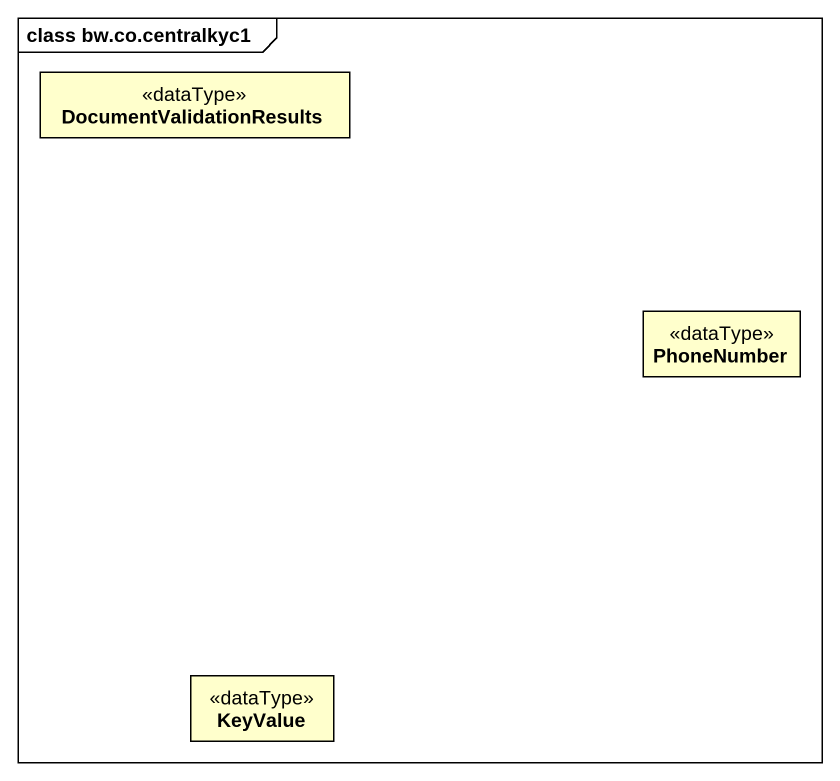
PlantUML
@startuml
mainframe class bw.co.centralkyc1
hide circle
hide empty members
class DocumentValidationResults <<dataType>>
class PhoneNumber <<dataType>>
class KeyValue <<dataType>>
@enduml
